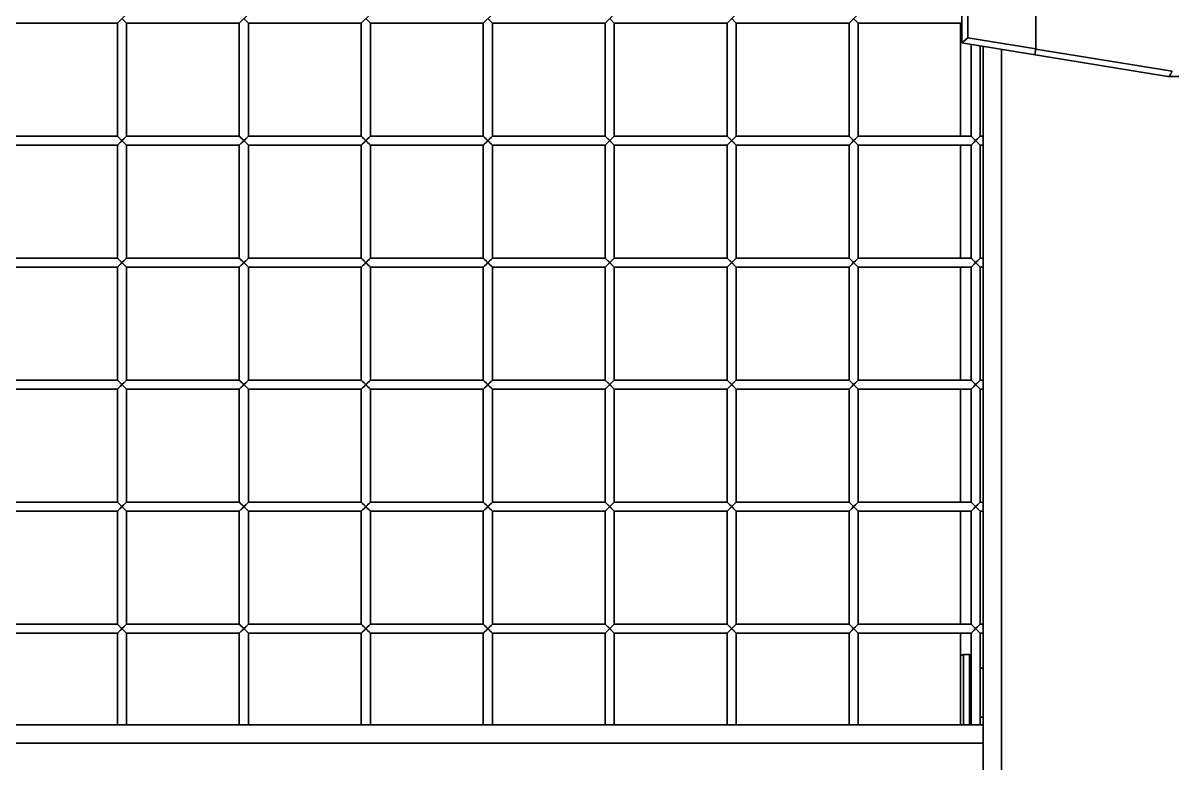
# Model space of a CAD drawing. Header units: millimetres. Extents: x 32496 to 166256, y 3504 to 23939.
# Drawn here: x 145615.7 to 145992.6, y 13582.2 to 13824.9 of the extents above; entities that cross this region are included whole.
import ezdxf

# ---------------------------------------------------------------- set-up
doc = ezdxf.new("R2010")
doc.units = ezdxf.units.MM
doc.layers.get('0').update_dxf_attribs({"lineweight": 35})

# ---------------------------------------------------------------- blocks, each defined once
blk = doc.blocks.new('8-1250')
at = {"linetype": 'Continuous'}
for p, q in [((-2648.43, -33033.37), (-2648.43, -33090.21)), ((-2672.63, -33035.29), (-2672.63, -33088.29)), ((-2670.63, -33086.59), (-2670.63, -33036.99)), ((-2949.63, -33081.79), (-2946.63, -33078.79)), ((-2909.63, -33081.79), (-2906.63, -33078.79)), ((-2869.63, -33081.79), (-2866.63, -33078.79)), ((-2829.63, -33081.79), (-2826.63, -33078.79)), ((-2789.63, -33081.79), (-2786.63, -33078.79)), ((-2749.63, -33081.79), (-2746.63, -33078.79)), ((-2709.63, -33081.79), (-2706.63, -33078.79)), ((-2986.63, -33081.79), (-2949.63, -33081.79)), ((-2949.63, -33081.79), (-2949.63, -33118.79)), ((-2946.63, -33081.79), (-2948.13, -33080.29)), ((-2946.63, -33081.79), (-2946.63, -33118.79)), ((-2946.63, -33081.79), (-2909.63, -33081.79)), ((-2909.63, -33081.79), (-2909.63, -33118.79)), ((-2906.63, -33081.79), (-2908.13, -33080.29)), ((-2906.63, -33081.79), (-2906.63, -33118.79)), ((-2906.63, -33081.79), (-2869.63, -33081.79)), ((-2869.63, -33081.79), (-2869.63, -33118.79)), ((-2866.63, -33081.79), (-2868.13, -33080.29)), ((-2866.63, -33081.79), (-2866.63, -33118.79)), ((-2866.63, -33081.79), (-2829.63, -33081.79)), ((-2829.63, -33081.79), (-2829.63, -33118.79)), ((-2826.63, -33081.79), (-2828.13, -33080.29)), ((-2826.63, -33081.79), (-2826.63, -33118.79)), ((-2826.63, -33081.79), (-2789.63, -33081.79)), ((-2789.63, -33081.79), (-2789.63, -33118.79)), ((-2786.63, -33081.79), (-2788.13, -33080.29)), ((-2786.63, -33081.79), (-2786.63, -33118.79)), ((-2786.63, -33081.79), (-2749.63, -33081.79)), ((-2749.63, -33081.79), (-2749.63, -33118.79)), ((-2746.63, -33081.79), (-2748.13, -33080.29)), ((-2746.63, -33081.79), (-2746.63, -33118.79)), ((-2746.63, -33081.79), (-2709.63, -33081.79)), ((-2709.63, -33081.79), (-2709.63, -33118.79)), ((-2706.63, -33081.79), (-2708.13, -33080.29)), ((-2706.63, -33081.79), (-2706.63, -33118.79)), ((-2706.63, -33081.79), (-2672.63, -33081.79)), ((-2673.13, -33118.79), (-2673.13, -33081.79)), ((-2672.63, -33088.29), (-2670.63, -33086.59)), ((-2672.63, -33088.29), (-2605.13, -33099.29)), ((-2670.63, -33086.59), (-2648.43, -33090.21)), ((-2669.63, -33088.78), (-2669.63, -33118.79)), ((-2666.63, -33089.27), (-2666.63, -33118.79)), ((-2665.63, -33089.43), (-2665.63, -33311.79)), ((-2648.43, -33090.28), (-2603.71, -33097.57)), ((-2659.63, -33733.17), (-2659.63, -33090.41)), ((-2605.13, -33099.29), (-2551.63, -33099.29)), ((-2986.63, -33118.79), (-2949.63, -33118.79)), ((-2949.63, -33121.79), (-2946.63, -33118.79)), ((-2949.63, -33118.79), (-2948.13, -33120.29)), ((-2946.63, -33121.79), (-2948.13, -33120.29)), ((-2946.63, -33118.79), (-2909.63, -33118.79)), ((-2909.63, -33121.79), (-2906.63, -33118.79)), ((-2909.63, -33118.79), (-2908.13, -33120.29)), ((-2906.63, -33121.79), (-2908.13, -33120.29)), ((-2906.63, -33118.79), (-2869.63, -33118.79)), ((-2869.63, -33121.79), (-2866.63, -33118.79)), ((-2869.63, -33118.79), (-2868.13, -33120.29)), ((-2866.63, -33121.79), (-2868.13, -33120.29)), ((-2866.63, -33118.79), (-2829.63, -33118.79)), ((-2829.63, -33121.79), (-2826.63, -33118.79)), ((-2829.63, -33118.79), (-2828.13, -33120.29)), ((-2826.63, -33121.79), (-2828.13, -33120.29)), ((-2826.63, -33118.79), (-2789.63, -33118.79)), ((-2789.63, -33121.79), (-2786.63, -33118.79)), ((-2789.63, -33118.79), (-2788.13, -33120.29)), ((-2786.63, -33121.79), (-2788.13, -33120.29)), ((-2786.63, -33118.79), (-2749.63, -33118.79)), ((-2749.63, -33121.79), (-2746.63, -33118.79)), ((-2749.63, -33118.79), (-2748.13, -33120.29)), ((-2746.63, -33121.79), (-2748.13, -33120.29)), ((-2746.63, -33118.79), (-2709.63, -33118.79)), ((-2709.63, -33121.79), (-2706.63, -33118.79)), ((-2709.63, -33118.79), (-2708.13, -33120.29)), ((-2706.63, -33121.79), (-2708.13, -33120.29)), ((-2706.63, -33118.79), (-2669.63, -33118.79)), ((-2669.63, -33121.79), (-2666.63, -33118.79)), ((-2669.63, -33118.79), (-2668.13, -33120.29)), ((-2666.63, -33121.79), (-2668.13, -33120.29)), ((-2666.63, -33118.79), (-2665.63, -33118.79)), ((-2986.63, -33121.79), (-2949.63, -33121.79)), ((-2949.63, -33121.79), (-2949.63, -33158.79)), ((-2946.63, -33121.79), (-2946.63, -33158.79)), ((-2946.63, -33121.79), (-2909.63, -33121.79)), ((-2909.63, -33121.79), (-2909.63, -33158.79)), ((-2906.63, -33121.79), (-2906.63, -33158.79)), ((-2906.63, -33121.79), (-2869.63, -33121.79)), ((-2869.63, -33121.79), (-2869.63, -33158.79)), ((-2866.63, -33121.79), (-2866.63, -33158.79)), ((-2866.63, -33121.79), (-2829.63, -33121.79)), ((-2829.63, -33121.79), (-2829.63, -33158.79)), ((-2826.63, -33121.79), (-2826.63, -33158.79)), ((-2826.63, -33121.79), (-2789.63, -33121.79)), ((-2789.63, -33121.79), (-2789.63, -33158.79)), ((-2786.63, -33121.79), (-2786.63, -33158.79)), ((-2786.63, -33121.79), (-2749.63, -33121.79)), ((-2749.63, -33121.79), (-2749.63, -33158.79)), ((-2746.63, -33121.79), (-2746.63, -33158.79)), ((-2746.63, -33121.79), (-2709.63, -33121.79)), ((-2709.63, -33121.79), (-2709.63, -33158.79)), ((-2706.63, -33121.79), (-2706.63, -33158.79)), ((-2706.63, -33121.79), (-2669.63, -33121.79)), ((-2673.13, -33158.79), (-2673.13, -33121.79)), ((-2669.63, -33121.79), (-2669.63, -33158.79)), ((-2666.63, -33121.79), (-2666.63, -33158.79)), ((-2666.63, -33121.79), (-2665.63, -33121.79)), ((-2986.63, -33158.79), (-2949.63, -33158.79)), ((-2986.63, -33161.79), (-2949.63, -33161.79)), ((-2949.63, -33161.79), (-2946.63, -33158.79)), ((-2949.63, -33158.79), (-2948.13, -33160.29)), ((-2949.63, -33161.79), (-2949.63, -33198.79)), ((-2946.63, -33161.79), (-2948.13, -33160.29)), ((-2946.63, -33158.79), (-2909.63, -33158.79)), ((-2946.63, -33161.79), (-2946.63, -33198.79)), ((-2946.63, -33161.79), (-2909.63, -33161.79)), ((-2909.63, -33161.79), (-2906.63, -33158.79)), ((-2909.63, -33158.79), (-2908.13, -33160.29)), ((-2909.63, -33161.79), (-2909.63, -33198.79)), ((-2906.63, -33161.79), (-2908.13, -33160.29)), ((-2906.63, -33158.79), (-2869.63, -33158.79)), ((-2906.63, -33161.79), (-2906.63, -33198.79)), ((-2906.63, -33161.79), (-2869.63, -33161.79)), ((-2869.63, -33161.79), (-2866.63, -33158.79)), ((-2869.63, -33158.79), (-2868.13, -33160.29)), ((-2869.63, -33161.79), (-2869.63, -33198.79)), ((-2866.63, -33161.79), (-2868.13, -33160.29)), ((-2866.63, -33158.79), (-2829.63, -33158.79)), ((-2866.63, -33161.79), (-2866.63, -33198.79)), ((-2866.63, -33161.79), (-2829.63, -33161.79)), ((-2829.63, -33161.79), (-2826.63, -33158.79)), ((-2829.63, -33158.79), (-2828.13, -33160.29)), ((-2829.63, -33161.79), (-2829.63, -33198.79)), ((-2826.63, -33161.79), (-2828.13, -33160.29)), ((-2826.63, -33158.79), (-2789.63, -33158.79)), ((-2826.63, -33161.79), (-2826.63, -33198.79)), ((-2826.63, -33161.79), (-2789.63, -33161.79)), ((-2789.63, -33161.79), (-2786.63, -33158.79)), ((-2789.63, -33158.79), (-2788.13, -33160.29)), ((-2789.63, -33161.79), (-2789.63, -33198.79)), ((-2786.63, -33161.79), (-2788.13, -33160.29)), ((-2786.63, -33158.79), (-2749.63, -33158.79)), ((-2786.63, -33161.79), (-2786.63, -33198.79)), ((-2786.63, -33161.79), (-2749.63, -33161.79)), ((-2749.63, -33161.79), (-2746.63, -33158.79)), ((-2749.63, -33158.79), (-2748.13, -33160.29)), ((-2749.63, -33161.79), (-2749.63, -33198.79)), ((-2746.63, -33161.79), (-2748.13, -33160.29)), ((-2746.63, -33158.79), (-2709.63, -33158.79)), ((-2746.63, -33161.79), (-2746.63, -33198.79)), ((-2746.63, -33161.79), (-2709.63, -33161.79)), ((-2709.63, -33161.79), (-2706.63, -33158.79)), ((-2709.63, -33158.79), (-2708.13, -33160.29)), ((-2709.63, -33161.79), (-2709.63, -33198.79)), ((-2706.63, -33161.79), (-2708.13, -33160.29)), ((-2706.63, -33158.79), (-2669.63, -33158.79)), ((-2706.63, -33161.79), (-2706.63, -33198.79)), ((-2706.63, -33161.79), (-2669.63, -33161.79)), ((-2673.13, -33198.79), (-2673.13, -33161.79)), ((-2669.63, -33161.79), (-2666.63, -33158.79)), ((-2669.63, -33158.79), (-2668.13, -33160.29)), ((-2669.63, -33161.79), (-2669.63, -33198.79)), ((-2666.63, -33161.79), (-2668.13, -33160.29)), ((-2666.63, -33158.79), (-2665.63, -33158.79)), ((-2666.63, -33161.79), (-2666.63, -33198.79)), ((-2666.63, -33161.79), (-2665.63, -33161.79)), ((-2986.63, -33198.79), (-2949.63, -33198.79)), ((-2949.63, -33201.79), (-2946.63, -33198.79)), ((-2949.63, -33198.79), (-2948.13, -33200.29)), ((-2946.63, -33198.79), (-2909.63, -33198.79)), ((-2909.63, -33201.79), (-2906.63, -33198.79)), ((-2909.63, -33198.79), (-2908.13, -33200.29)), ((-2906.63, -33198.79), (-2869.63, -33198.79)), ((-2869.63, -33201.79), (-2866.63, -33198.79)), ((-2869.63, -33198.79), (-2868.13, -33200.29)), ((-2866.63, -33198.79), (-2829.63, -33198.79)), ((-2829.63, -33201.79), (-2826.63, -33198.79)), ((-2829.63, -33198.79), (-2828.13, -33200.29)), ((-2826.63, -33198.79), (-2789.63, -33198.79)), ((-2789.63, -33201.79), (-2786.63, -33198.79)), ((-2789.63, -33198.79), (-2788.13, -33200.29)), ((-2786.63, -33198.79), (-2749.63, -33198.79)), ((-2749.63, -33201.79), (-2746.63, -33198.79)), ((-2749.63, -33198.79), (-2748.13, -33200.29)), ((-2746.63, -33198.79), (-2709.63, -33198.79)), ((-2709.63, -33201.79), (-2706.63, -33198.79)), ((-2709.63, -33198.79), (-2708.13, -33200.29)), ((-2706.63, -33198.79), (-2669.63, -33198.79)), ((-2669.63, -33201.79), (-2666.63, -33198.79)), ((-2669.63, -33198.79), (-2668.13, -33200.29)), ((-2666.63, -33198.79), (-2665.63, -33198.79)), ((-2986.63, -33201.79), (-2949.63, -33201.79)), ((-2949.63, -33201.79), (-2949.63, -33238.79)), ((-2946.63, -33201.79), (-2948.13, -33200.29)), ((-2946.63, -33201.79), (-2946.63, -33238.79)), ((-2946.63, -33201.79), (-2909.63, -33201.79)), ((-2909.63, -33201.79), (-2909.63, -33238.79)), ((-2906.63, -33201.79), (-2908.13, -33200.29)), ((-2906.63, -33201.79), (-2906.63, -33238.79)), ((-2906.63, -33201.79), (-2869.63, -33201.79)), ((-2869.63, -33201.79), (-2869.63, -33238.79)), ((-2866.63, -33201.79), (-2868.13, -33200.29)), ((-2866.63, -33201.79), (-2866.63, -33238.79)), ((-2866.63, -33201.79), (-2829.63, -33201.79)), ((-2829.63, -33201.79), (-2829.63, -33238.79)), ((-2826.63, -33201.79), (-2828.13, -33200.29)), ((-2826.63, -33201.79), (-2826.63, -33238.79)), ((-2826.63, -33201.79), (-2789.63, -33201.79)), ((-2789.63, -33201.79), (-2789.63, -33238.79)), ((-2786.63, -33201.79), (-2788.13, -33200.29)), ((-2786.63, -33201.79), (-2786.63, -33238.79)), ((-2786.63, -33201.79), (-2749.63, -33201.79)), ((-2749.63, -33201.79), (-2749.63, -33238.79)), ((-2746.63, -33201.79), (-2748.13, -33200.29)), ((-2746.63, -33201.79), (-2746.63, -33238.79)), ((-2746.63, -33201.79), (-2709.63, -33201.79)), ((-2709.63, -33201.79), (-2709.63, -33238.79)), ((-2706.63, -33201.79), (-2708.13, -33200.29)), ((-2706.63, -33201.79), (-2706.63, -33238.79)), ((-2706.63, -33201.79), (-2669.63, -33201.79)), ((-2673.13, -33238.79), (-2673.13, -33201.79)), ((-2669.63, -33201.79), (-2669.63, -33238.79)), ((-2666.63, -33201.79), (-2668.13, -33200.29)), ((-2666.63, -33201.79), (-2666.63, -33238.79)), ((-2666.63, -33201.79), (-2665.63, -33201.79)), ((-2986.63, -33238.79), (-2949.63, -33238.79)), ((-2949.63, -33241.79), (-2946.63, -33238.79)), ((-2949.63, -33238.79), (-2948.13, -33240.29)), ((-2946.63, -33241.79), (-2948.13, -33240.29)), ((-2946.63, -33238.79), (-2909.63, -33238.79)), ((-2909.63, -33241.79), (-2906.63, -33238.79)), ((-2909.63, -33238.79), (-2908.13, -33240.29)), ((-2906.63, -33241.79), (-2908.13, -33240.29)), ((-2906.63, -33238.79), (-2869.63, -33238.79)), ((-2869.63, -33241.79), (-2866.63, -33238.79)), ((-2869.63, -33238.79), (-2868.13, -33240.29)), ((-2866.63, -33241.79), (-2868.13, -33240.29)), ((-2866.63, -33238.79), (-2829.63, -33238.79)), ((-2829.63, -33241.79), (-2826.63, -33238.79)), ((-2829.63, -33238.79), (-2828.13, -33240.29)), ((-2826.63, -33241.79), (-2828.13, -33240.29)), ((-2826.63, -33238.79), (-2789.63, -33238.79)), ((-2789.63, -33241.79), (-2786.63, -33238.79)), ((-2789.63, -33238.79), (-2788.13, -33240.29)), ((-2786.63, -33241.79), (-2788.13, -33240.29)), ((-2786.63, -33238.79), (-2749.63, -33238.79)), ((-2749.63, -33241.79), (-2746.63, -33238.79)), ((-2749.63, -33238.79), (-2748.13, -33240.29)), ((-2746.63, -33241.79), (-2748.13, -33240.29)), ((-2746.63, -33238.79), (-2709.63, -33238.79)), ((-2709.63, -33241.79), (-2706.63, -33238.79)), ((-2709.63, -33238.79), (-2708.13, -33240.29)), ((-2706.63, -33241.79), (-2708.13, -33240.29)), ((-2706.63, -33238.79), (-2669.63, -33238.79)), ((-2669.63, -33241.79), (-2666.63, -33238.79)), ((-2669.63, -33238.79), (-2668.13, -33240.29)), ((-2666.63, -33241.79), (-2668.13, -33240.29)), ((-2666.63, -33238.79), (-2665.63, -33238.79)), ((-2986.63, -33241.79), (-2949.63, -33241.79)), ((-2949.63, -33241.79), (-2949.63, -33278.79)), ((-2946.63, -33241.79), (-2946.63, -33278.79)), ((-2946.63, -33241.79), (-2909.63, -33241.79)), ((-2909.63, -33241.79), (-2909.63, -33278.79)), ((-2906.63, -33241.79), (-2906.63, -33278.79)), ((-2906.63, -33241.79), (-2869.63, -33241.79)), ((-2869.63, -33241.79), (-2869.63, -33278.79)), ((-2866.63, -33241.79), (-2866.63, -33278.79)), ((-2866.63, -33241.79), (-2829.63, -33241.79)), ((-2829.63, -33241.79), (-2829.63, -33278.79)), ((-2826.63, -33241.79), (-2826.63, -33278.79)), ((-2826.63, -33241.79), (-2789.63, -33241.79)), ((-2789.63, -33241.79), (-2789.63, -33278.79)), ((-2786.63, -33241.79), (-2786.63, -33278.79)), ((-2786.63, -33241.79), (-2749.63, -33241.79)), ((-2749.63, -33241.79), (-2749.63, -33278.79)), ((-2746.63, -33241.79), (-2746.63, -33278.79)), ((-2746.63, -33241.79), (-2709.63, -33241.79)), ((-2709.63, -33241.79), (-2709.63, -33278.79)), ((-2706.63, -33241.79), (-2706.63, -33278.79)), ((-2706.63, -33241.79), (-2669.63, -33241.79)), ((-2673.13, -33278.79), (-2673.13, -33241.79)), ((-2669.63, -33241.79), (-2669.63, -33278.79)), ((-2666.63, -33241.79), (-2666.63, -33278.79)), ((-2666.63, -33241.79), (-2665.63, -33241.79)), ((-2986.63, -33278.79), (-2949.63, -33278.79)), ((-2986.63, -33281.79), (-2949.63, -33281.79)), ((-2949.63, -33281.79), (-2946.63, -33278.79)), ((-2949.63, -33278.79), (-2948.13, -33280.29)), ((-2949.63, -33281.79), (-2949.63, -33311.79)), ((-2946.63, -33281.79), (-2948.13, -33280.29)), ((-2946.63, -33278.79), (-2909.63, -33278.79)), ((-2946.63, -33281.79), (-2946.63, -33311.79)), ((-2946.63, -33281.79), (-2909.63, -33281.79)), ((-2909.63, -33281.79), (-2906.63, -33278.79)), ((-2909.63, -33278.79), (-2908.13, -33280.29)), ((-2909.63, -33281.79), (-2909.63, -33311.79)), ((-2906.63, -33281.79), (-2908.13, -33280.29)), ((-2906.63, -33278.79), (-2869.63, -33278.79)), ((-2906.63, -33281.79), (-2906.63, -33311.79)), ((-2906.63, -33281.79), (-2869.63, -33281.79)), ((-2869.63, -33281.79), (-2866.63, -33278.79)), ((-2869.63, -33278.79), (-2868.13, -33280.29)), ((-2869.63, -33281.79), (-2869.63, -33311.79)), ((-2866.63, -33281.79), (-2868.13, -33280.29)), ((-2866.63, -33278.79), (-2829.63, -33278.79)), ((-2866.63, -33281.79), (-2866.63, -33311.79)), ((-2866.63, -33281.79), (-2829.63, -33281.79)), ((-2829.63, -33281.79), (-2826.63, -33278.79)), ((-2829.63, -33278.79), (-2828.13, -33280.29)), ((-2829.63, -33281.79), (-2829.63, -33311.79)), ((-2826.63, -33281.79), (-2828.13, -33280.29)), ((-2826.63, -33278.79), (-2789.63, -33278.79)), ((-2826.63, -33281.79), (-2826.63, -33311.79)), ((-2826.63, -33281.79), (-2789.63, -33281.79)), ((-2789.63, -33281.79), (-2786.63, -33278.79)), ((-2789.63, -33278.79), (-2788.13, -33280.29)), ((-2789.63, -33281.79), (-2789.63, -33311.79)), ((-2786.63, -33281.79), (-2788.13, -33280.29)), ((-2786.63, -33278.79), (-2749.63, -33278.79)), ((-2786.63, -33281.79), (-2786.63, -33311.79)), ((-2786.63, -33281.79), (-2749.63, -33281.79)), ((-2749.63, -33281.79), (-2746.63, -33278.79)), ((-2749.63, -33278.79), (-2748.13, -33280.29)), ((-2749.63, -33281.79), (-2749.63, -33311.79)), ((-2746.63, -33281.79), (-2748.13, -33280.29)), ((-2746.63, -33278.79), (-2709.63, -33278.79)), ((-2746.63, -33281.79), (-2746.63, -33311.79)), ((-2746.63, -33281.79), (-2709.63, -33281.79)), ((-2709.63, -33281.79), (-2706.63, -33278.79)), ((-2709.63, -33278.79), (-2708.13, -33280.29)), ((-2709.63, -33281.79), (-2709.63, -33311.79)), ((-2706.63, -33281.79), (-2708.13, -33280.29)), ((-2706.63, -33278.79), (-2669.63, -33278.79)), ((-2706.63, -33281.79), (-2706.63, -33311.79)), ((-2706.63, -33281.79), (-2669.63, -33281.79)), ((-2673.13, -33311.79), (-2673.13, -33281.79)), ((-2669.63, -33281.79), (-2666.63, -33278.79)), ((-2669.63, -33278.79), (-2668.13, -33280.29)), ((-2669.63, -33281.79), (-2669.63, -33311.79)), ((-2666.63, -33281.79), (-2668.13, -33280.29)), ((-2666.63, -33278.79), (-2665.63, -33278.79)), ((-2666.63, -33281.79), (-2666.63, -33311.79)), ((-2666.63, -33281.79), (-2665.63, -33281.79)), ((-2672.13, -33288.79), (-2672.13, -33311.79)), ((-2670.13, -33288.79), (-2672.13, -33288.79)), ((-2670.13, -33288.79), (-2670.13, -33311.79)), ((-2665.63, -33293.29), (-2666.63, -33293.29)), ((-2665.63, -33311.79), (-3291.63, -33311.79)), ((-2665.63, -33309.29), (-2666.63, -33309.29)), ((-2665.63, -33511.79), (-2665.63, -33311.79)), ((-3291.63, -33317.79), (-2665.63, -33317.79))]:
    blk.add_line(p, q, dxfattribs=at)
for points in [[(-2949.51, -33118.9), (-2949.2, -33119.22), (-2948.71, -33119.71), (-2947.54, -33120.88)], [(-2948.13, -33120.29), (-2948.72, -33120.88), (-2949.19, -33121.35)], [(-2948.13, -33120.29), (-2947.54, -33119.7), (-2947.07, -33119.23), (-2946.74, -33118.9)], [(-2909.51, -33118.9), (-2909.2, -33119.22), (-2908.71, -33119.71), (-2907.54, -33120.88)], [(-2908.13, -33120.29), (-2908.72, -33120.88), (-2909.19, -33121.35)], [(-2908.13, -33120.29), (-2907.54, -33119.7), (-2907.07, -33119.23), (-2906.74, -33118.9)], [(-2869.51, -33118.9), (-2869.2, -33119.22), (-2868.71, -33119.71), (-2867.54, -33120.88)], [(-2868.13, -33120.29), (-2868.72, -33120.88), (-2869.19, -33121.35)], [(-2868.13, -33120.29), (-2867.54, -33119.7), (-2867.07, -33119.23), (-2866.74, -33118.9)], [(-2829.51, -33118.9), (-2829.2, -33119.22), (-2828.71, -33119.71), (-2827.54, -33120.88)], [(-2828.13, -33120.29), (-2828.72, -33120.88), (-2829.19, -33121.35)], [(-2828.13, -33120.29), (-2827.54, -33119.7), (-2827.07, -33119.23), (-2826.74, -33118.9)], [(-2789.51, -33118.9), (-2789.2, -33119.22), (-2788.71, -33119.71), (-2787.54, -33120.88)], [(-2788.13, -33120.29), (-2788.72, -33120.88), (-2789.19, -33121.35)], [(-2788.13, -33120.29), (-2787.54, -33119.7), (-2787.07, -33119.23), (-2786.74, -33118.9)], [(-2749.51, -33118.9), (-2749.2, -33119.22), (-2748.71, -33119.71), (-2747.54, -33120.88)], [(-2748.13, -33120.29), (-2748.72, -33120.88), (-2749.19, -33121.35)], [(-2748.13, -33120.29), (-2747.54, -33119.7), (-2747.07, -33119.23), (-2746.74, -33118.9)], [(-2709.51, -33118.9), (-2709.2, -33119.22), (-2708.71, -33119.71), (-2707.54, -33120.88)], [(-2708.13, -33120.29), (-2708.72, -33120.88), (-2709.19, -33121.35)], [(-2708.13, -33120.29), (-2707.54, -33119.7), (-2707.07, -33119.23), (-2706.74, -33118.9)], [(-2669.51, -33118.9), (-2669.2, -33119.22), (-2668.71, -33119.71), (-2667.54, -33120.88)], [(-2668.13, -33120.29), (-2668.72, -33120.88), (-2669.19, -33121.35)], [(-2668.13, -33120.29), (-2667.54, -33119.7), (-2667.07, -33119.23), (-2666.74, -33118.9)], [(-2946.74, -33121.67), (-2947.07, -33121.35), (-2947.54, -33120.88)], [(-2906.74, -33121.67), (-2907.07, -33121.35), (-2907.54, -33120.88)], [(-2866.74, -33121.67), (-2867.07, -33121.35), (-2867.54, -33120.88)], [(-2826.74, -33121.67), (-2827.07, -33121.35), (-2827.54, -33120.88)], [(-2786.74, -33121.67), (-2787.07, -33121.35), (-2787.54, -33120.88)], [(-2746.74, -33121.67), (-2747.07, -33121.35), (-2747.54, -33120.88)], [(-2706.74, -33121.67), (-2707.07, -33121.35), (-2707.54, -33120.88)], [(-2666.74, -33121.67), (-2667.07, -33121.35), (-2667.54, -33120.88)], [(-2949.51, -33158.9), (-2949.2, -33159.22), (-2948.71, -33159.71), (-2947.54, -33160.88)], [(-2948.13, -33160.29), (-2948.72, -33160.88), (-2949.19, -33161.35)], [(-2948.13, -33160.29), (-2947.54, -33159.7), (-2947.07, -33159.23), (-2946.74, -33158.9)], [(-2946.74, -33161.67), (-2947.07, -33161.35), (-2947.54, -33160.88)], [(-2909.51, -33158.9), (-2909.2, -33159.22), (-2908.71, -33159.71), (-2907.54, -33160.88)], [(-2908.13, -33160.29), (-2908.72, -33160.88), (-2909.19, -33161.35)], [(-2908.13, -33160.29), (-2907.54, -33159.7), (-2907.07, -33159.23), (-2906.74, -33158.9)], [(-2906.74, -33161.67), (-2907.07, -33161.35), (-2907.54, -33160.88)], [(-2869.51, -33158.9), (-2869.2, -33159.22), (-2868.71, -33159.71), (-2867.54, -33160.88)], [(-2868.13, -33160.29), (-2868.72, -33160.88), (-2869.19, -33161.35)], [(-2868.13, -33160.29), (-2867.54, -33159.7), (-2867.07, -33159.23), (-2866.74, -33158.9)], [(-2866.74, -33161.67), (-2867.07, -33161.35), (-2867.54, -33160.88)], [(-2829.51, -33158.9), (-2829.2, -33159.22), (-2828.71, -33159.71), (-2827.54, -33160.88)], [(-2828.13, -33160.29), (-2828.72, -33160.88), (-2829.19, -33161.35)], [(-2828.13, -33160.29), (-2827.54, -33159.7), (-2827.07, -33159.23), (-2826.74, -33158.9)], [(-2826.74, -33161.67), (-2827.07, -33161.35), (-2827.54, -33160.88)], [(-2789.51, -33158.9), (-2789.2, -33159.22), (-2788.71, -33159.71), (-2787.54, -33160.88)], [(-2788.13, -33160.29), (-2788.72, -33160.88), (-2789.19, -33161.35)], [(-2788.13, -33160.29), (-2787.54, -33159.7), (-2787.07, -33159.23), (-2786.74, -33158.9)], [(-2786.74, -33161.67), (-2787.07, -33161.35), (-2787.54, -33160.88)], [(-2749.51, -33158.9), (-2749.2, -33159.22), (-2748.71, -33159.71), (-2747.54, -33160.88)], [(-2748.13, -33160.29), (-2748.72, -33160.88), (-2749.19, -33161.35)], [(-2748.13, -33160.29), (-2747.54, -33159.7), (-2747.07, -33159.23), (-2746.74, -33158.9)], [(-2746.74, -33161.67), (-2747.07, -33161.35), (-2747.54, -33160.88)], [(-2709.51, -33158.9), (-2709.2, -33159.22), (-2708.71, -33159.71), (-2707.54, -33160.88)], [(-2708.13, -33160.29), (-2708.72, -33160.88), (-2709.19, -33161.35)], [(-2708.13, -33160.29), (-2707.54, -33159.7), (-2707.07, -33159.23), (-2706.74, -33158.9)], [(-2706.74, -33161.67), (-2707.07, -33161.35), (-2707.54, -33160.88)], [(-2669.51, -33158.9), (-2669.2, -33159.22), (-2668.71, -33159.71), (-2667.54, -33160.88)], [(-2668.13, -33160.29), (-2668.72, -33160.88), (-2669.19, -33161.35)], [(-2668.13, -33160.29), (-2667.54, -33159.7), (-2667.07, -33159.23), (-2666.74, -33158.9)], [(-2666.74, -33161.67), (-2667.07, -33161.35), (-2667.54, -33160.88)], [(-2949.51, -33198.9), (-2949.2, -33199.22), (-2948.71, -33199.71), (-2947.54, -33200.88)], [(-2948.13, -33200.29), (-2947.54, -33199.7), (-2947.07, -33199.23), (-2946.74, -33198.9)], [(-2909.51, -33198.9), (-2909.2, -33199.22), (-2908.71, -33199.71), (-2907.54, -33200.88)], [(-2908.13, -33200.29), (-2907.54, -33199.7), (-2907.07, -33199.23), (-2906.74, -33198.9)], [(-2869.51, -33198.9), (-2869.2, -33199.22), (-2868.71, -33199.71), (-2867.54, -33200.88)], [(-2868.13, -33200.29), (-2867.54, -33199.7), (-2867.07, -33199.23), (-2866.74, -33198.9)], [(-2829.51, -33198.9), (-2829.2, -33199.22), (-2828.71, -33199.71), (-2827.54, -33200.88)], [(-2828.13, -33200.29), (-2827.54, -33199.7), (-2827.07, -33199.23), (-2826.74, -33198.9)], [(-2789.51, -33198.9), (-2789.2, -33199.22), (-2788.71, -33199.71), (-2787.54, -33200.88)], [(-2788.13, -33200.29), (-2787.54, -33199.7), (-2787.07, -33199.23), (-2786.74, -33198.9)], [(-2749.51, -33198.9), (-2749.2, -33199.22), (-2748.71, -33199.71), (-2747.54, -33200.88)], [(-2748.13, -33200.29), (-2747.54, -33199.7), (-2747.07, -33199.23), (-2746.74, -33198.9)], [(-2709.51, -33198.9), (-2709.2, -33199.22), (-2708.71, -33199.71), (-2707.54, -33200.88)], [(-2708.13, -33200.29), (-2707.54, -33199.7), (-2707.07, -33199.23), (-2706.74, -33198.9)], [(-2669.51, -33198.9), (-2669.2, -33199.22), (-2668.71, -33199.71), (-2667.54, -33200.88)], [(-2668.13, -33200.29), (-2667.54, -33199.7), (-2667.07, -33199.23), (-2666.74, -33198.9)], [(-2948.13, -33200.29), (-2948.72, -33200.88), (-2949.19, -33201.35)], [(-2946.74, -33201.67), (-2947.07, -33201.35), (-2947.54, -33200.88)], [(-2908.13, -33200.29), (-2908.72, -33200.88), (-2909.19, -33201.35)], [(-2906.74, -33201.67), (-2907.07, -33201.35), (-2907.54, -33200.88)], [(-2868.13, -33200.29), (-2868.72, -33200.88), (-2869.19, -33201.35)], [(-2866.74, -33201.67), (-2867.07, -33201.35), (-2867.54, -33200.88)], [(-2828.13, -33200.29), (-2828.72, -33200.88), (-2829.19, -33201.35)], [(-2826.74, -33201.67), (-2827.07, -33201.35), (-2827.54, -33200.88)], [(-2788.13, -33200.29), (-2788.72, -33200.88), (-2789.19, -33201.35)], [(-2786.74, -33201.67), (-2787.07, -33201.35), (-2787.54, -33200.88)], [(-2748.13, -33200.29), (-2748.72, -33200.88), (-2749.19, -33201.35)], [(-2746.74, -33201.67), (-2747.07, -33201.35), (-2747.54, -33200.88)], [(-2708.13, -33200.29), (-2708.72, -33200.88), (-2709.19, -33201.35)], [(-2706.74, -33201.67), (-2707.07, -33201.35), (-2707.54, -33200.88)], [(-2668.13, -33200.29), (-2668.72, -33200.88), (-2669.19, -33201.35)], [(-2666.74, -33201.67), (-2667.07, -33201.35), (-2667.54, -33200.88)], [(-2949.51, -33238.9), (-2949.2, -33239.22), (-2948.71, -33239.71), (-2947.54, -33240.88)], [(-2948.13, -33240.29), (-2948.72, -33240.88), (-2949.19, -33241.35)], [(-2948.13, -33240.29), (-2947.54, -33239.7), (-2947.07, -33239.23), (-2946.74, -33238.9)], [(-2946.74, -33241.67), (-2947.07, -33241.35), (-2947.54, -33240.88)], [(-2909.51, -33238.9), (-2909.2, -33239.22), (-2908.71, -33239.71), (-2907.54, -33240.88)], [(-2908.13, -33240.29), (-2908.72, -33240.88), (-2909.19, -33241.35)], [(-2908.13, -33240.29), (-2907.54, -33239.7), (-2907.07, -33239.23), (-2906.74, -33238.9)], [(-2906.74, -33241.67), (-2907.07, -33241.35), (-2907.54, -33240.88)], [(-2869.51, -33238.9), (-2869.2, -33239.22), (-2868.71, -33239.71), (-2867.54, -33240.88)], [(-2868.13, -33240.29), (-2868.72, -33240.88), (-2869.19, -33241.35)], [(-2868.13, -33240.29), (-2867.54, -33239.7), (-2867.07, -33239.23), (-2866.74, -33238.9)], [(-2866.74, -33241.67), (-2867.07, -33241.35), (-2867.54, -33240.88)], [(-2829.51, -33238.9), (-2829.2, -33239.22), (-2828.71, -33239.71), (-2827.54, -33240.88)], [(-2828.13, -33240.29), (-2828.72, -33240.88), (-2829.19, -33241.35)], [(-2828.13, -33240.29), (-2827.54, -33239.7), (-2827.07, -33239.23), (-2826.74, -33238.9)], [(-2826.74, -33241.67), (-2827.07, -33241.35), (-2827.54, -33240.88)], [(-2789.51, -33238.9), (-2789.2, -33239.22), (-2788.71, -33239.71), (-2787.54, -33240.88)], [(-2788.13, -33240.29), (-2788.72, -33240.88), (-2789.19, -33241.35)], [(-2788.13, -33240.29), (-2787.54, -33239.7), (-2787.07, -33239.23), (-2786.74, -33238.9)], [(-2786.74, -33241.67), (-2787.07, -33241.35), (-2787.54, -33240.88)], [(-2749.51, -33238.9), (-2749.2, -33239.22), (-2748.71, -33239.71), (-2747.54, -33240.88)], [(-2748.13, -33240.29), (-2748.72, -33240.88), (-2749.19, -33241.35)], [(-2748.13, -33240.29), (-2747.54, -33239.7), (-2747.07, -33239.23), (-2746.74, -33238.9)], [(-2746.74, -33241.67), (-2747.07, -33241.35), (-2747.54, -33240.88)], [(-2709.51, -33238.9), (-2709.2, -33239.22), (-2708.71, -33239.71), (-2707.54, -33240.88)], [(-2708.13, -33240.29), (-2708.72, -33240.88), (-2709.19, -33241.35)], [(-2708.13, -33240.29), (-2707.54, -33239.7), (-2707.07, -33239.23), (-2706.74, -33238.9)], [(-2706.74, -33241.67), (-2707.07, -33241.35), (-2707.54, -33240.88)], [(-2669.51, -33238.9), (-2669.2, -33239.22), (-2668.71, -33239.71), (-2667.54, -33240.88)], [(-2668.13, -33240.29), (-2668.72, -33240.88), (-2669.19, -33241.35)], [(-2668.13, -33240.29), (-2667.54, -33239.7), (-2667.07, -33239.23), (-2666.74, -33238.9)], [(-2666.74, -33241.67), (-2667.07, -33241.35), (-2667.54, -33240.88)], [(-2949.51, -33278.9), (-2949.2, -33279.22), (-2948.71, -33279.71), (-2947.54, -33280.88)], [(-2948.13, -33280.29), (-2948.72, -33280.88), (-2949.19, -33281.35)], [(-2948.13, -33280.29), (-2947.54, -33279.7), (-2947.07, -33279.23), (-2946.74, -33278.9)], [(-2946.74, -33281.67), (-2947.07, -33281.35), (-2947.54, -33280.88)], [(-2909.51, -33278.9), (-2909.2, -33279.22), (-2908.71, -33279.71), (-2907.54, -33280.88)], [(-2908.13, -33280.29), (-2908.72, -33280.88), (-2909.19, -33281.35)], [(-2908.13, -33280.29), (-2907.54, -33279.7), (-2907.07, -33279.23), (-2906.74, -33278.9)], [(-2906.74, -33281.67), (-2907.07, -33281.35), (-2907.54, -33280.88)], [(-2869.51, -33278.9), (-2869.2, -33279.22), (-2868.71, -33279.71), (-2867.54, -33280.88)], [(-2868.13, -33280.29), (-2868.72, -33280.88), (-2869.19, -33281.35)], [(-2868.13, -33280.29), (-2867.54, -33279.7), (-2867.07, -33279.23), (-2866.74, -33278.9)], [(-2866.74, -33281.67), (-2867.07, -33281.35), (-2867.54, -33280.88)], [(-2829.51, -33278.9), (-2829.2, -33279.22), (-2828.71, -33279.71), (-2827.54, -33280.88)], [(-2828.13, -33280.29), (-2828.72, -33280.88), (-2829.19, -33281.35)], [(-2828.13, -33280.29), (-2827.54, -33279.7), (-2827.07, -33279.23), (-2826.74, -33278.9)], [(-2826.74, -33281.67), (-2827.07, -33281.35), (-2827.54, -33280.88)], [(-2789.51, -33278.9), (-2789.2, -33279.22), (-2788.71, -33279.71), (-2787.54, -33280.88)], [(-2788.13, -33280.29), (-2788.72, -33280.88), (-2789.19, -33281.35)], [(-2788.13, -33280.29), (-2787.54, -33279.7), (-2787.07, -33279.23), (-2786.74, -33278.9)], [(-2786.74, -33281.67), (-2787.07, -33281.35), (-2787.54, -33280.88)], [(-2749.51, -33278.9), (-2749.2, -33279.22), (-2748.71, -33279.71), (-2747.54, -33280.88)], [(-2748.13, -33280.29), (-2748.72, -33280.88), (-2749.19, -33281.35)], [(-2748.13, -33280.29), (-2747.54, -33279.7), (-2747.07, -33279.23), (-2746.74, -33278.9)], [(-2746.74, -33281.67), (-2747.07, -33281.35), (-2747.54, -33280.88)], [(-2709.51, -33278.9), (-2709.2, -33279.22), (-2708.71, -33279.71), (-2707.54, -33280.88)], [(-2708.13, -33280.29), (-2708.72, -33280.88), (-2709.19, -33281.35)], [(-2708.13, -33280.29), (-2707.54, -33279.7), (-2707.07, -33279.23), (-2706.74, -33278.9)], [(-2706.74, -33281.67), (-2707.07, -33281.35), (-2707.54, -33280.88)], [(-2669.51, -33278.9), (-2669.2, -33279.22), (-2668.71, -33279.71), (-2667.54, -33280.88)], [(-2668.13, -33280.29), (-2668.72, -33280.88), (-2669.19, -33281.35)], [(-2668.13, -33280.29), (-2667.54, -33279.7), (-2667.07, -33279.23), (-2666.74, -33278.9)], [(-2666.74, -33281.67), (-2667.07, -33281.35), (-2667.54, -33280.88)]]:
    blk.add_lwpolyline(points, dxfattribs=at)
for centre, start, end in [((-2672.13, -33289.79), 90, 135), ((-2670.13, -33289.79), 45, 90)]:
    blk.add_arc(centre, 1, start, end, dxfattribs=at)
blk.add_ellipse((-2656.57, -33088.88), major_axis=(8.14, -1.41), ratio=0.241938, start_param=0.003565, end_param=0.041927, dxfattribs=at)
for points, knots in [([(-2648.51, -33092.22), (-2648.53, -33092.22), (-2648.55, -33092.18), (-2648.56, -33092.12), (-2648.58, -33092.03), (-2648.59, -33091.86), (-2648.58, -33091.52), (-2648.53, -33090.98), (-2648.47, -33090.53), (-2648.43, -33090.28)], [0, 0, 0, 0, 0.029584, 0.055174, 0.088913, 0.180604, 0.302705, 0.62104, 1, 1, 1, 1]), ([(-2603.71, -33097.57), (-2603.83, -33097.79), (-2604.03, -33098.2), (-2604.25, -33098.7), (-2604.44, -33099.01), (-2604.58, -33099.18), (-2604.77, -33099.28), (-2604.91, -33099.29), (-2604.98, -33099.29)], [0, 0, 0, 0, 0.332942, 0.613322, 0.724857, 0.81841, 0.904497, 1, 1, 1, 1])]:
    blk.add_open_spline(points, degree=3, knots=knots, dxfattribs=at)

msp = doc.modelspace()

# ---------------------------------------------------------------- block references
at = {"color": 6}
msp.add_blockref('8-1250', (148596.331, 46906.597), dxfattribs=at)

doc.saveas('drawing.dxf')
